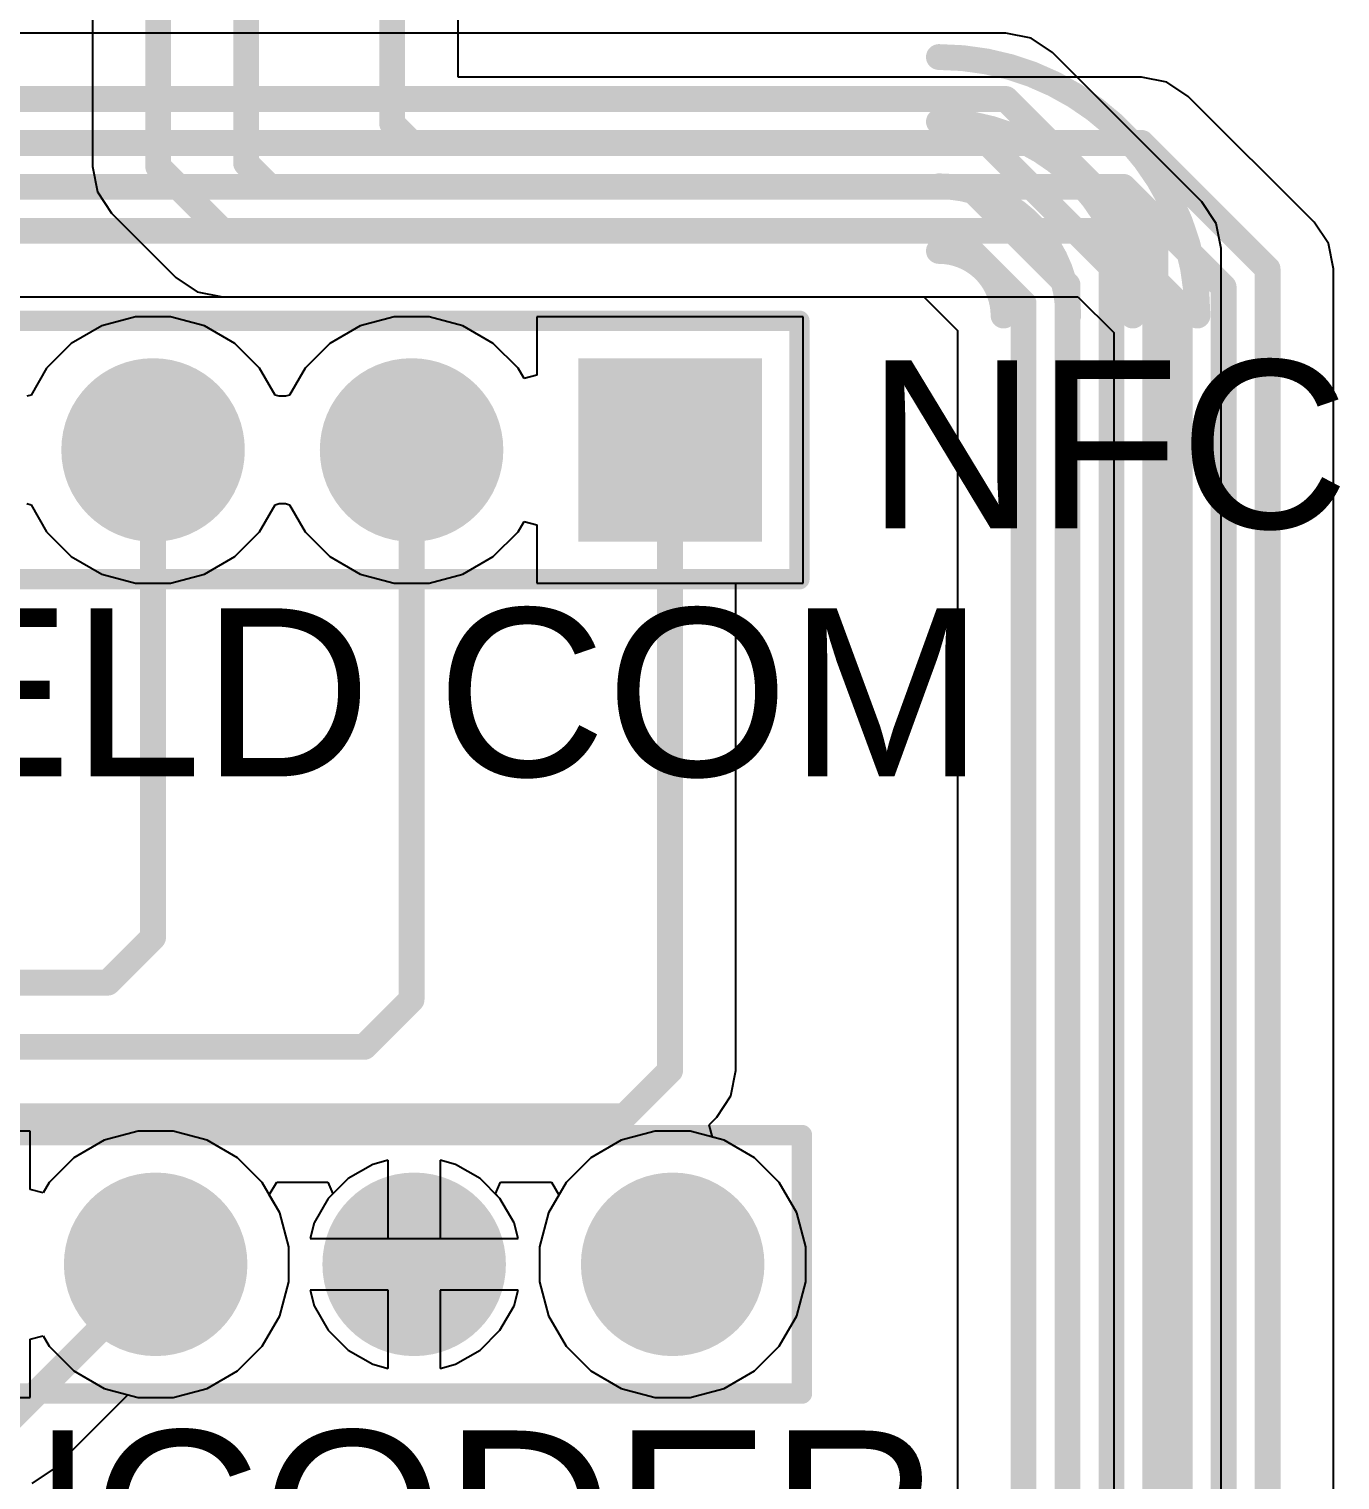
# Model space of a CAD drawing. Header units: millimetres. Extents: x 0 to 214, y 0 to 214.
# Drawn here: x 5.06 to 5.567, y 3.085 to 3.646 of the extents above; entities that cross this region are included whole.
import ezdxf

# ---------------------------------------------------------------- set-up
doc = ezdxf.new("R2010")
doc.units = ezdxf.units.MM
doc.header["$MEASUREMENT"] = 0
for name, color, linetype in [('BottomLayer', 5, 'Continuous'), ('BottomSolder', 6, 'Continuous'), ('MultiLayer', 9, 'Continuous'), ('PadHoleLayer', 156, 'Continuous'), ('TopLayer', 1, 'Continuous'), ('TopOverlay', 2, 'Continuous'), ('TopSolder', 216, 'Continuous')]:
    doc.layers.add(name, color=color, linetype=linetype)
doc.styles.add('Arial', font='', dxfattribs={"height": 0.2})
doc.styles.get('Arial').set_extended_font_data('Arial')

# ---------------------------------------------------------------- blocks, each defined once
blk = doc.blocks.new('HDR1X7_83')
at = {"layer": 'BottomLayer'}
blk.add_hatch(color=5, dxfattribs=at).paths.add_polyline_path([(-0.0315, 0.0315), (0.0315, 0.0315), (0.0315, -0.0315), (-0.0315, -0.0315)])
h = blk.add_hatch(color=5, dxfattribs=at)
edge = h.paths.add_edge_path()
edge.add_arc((0.1, 0), 0.0315, 0, 360)
h = blk.add_hatch(color=5, dxfattribs=at)
edge = h.paths.add_edge_path()
edge.add_arc((0.2, 0), 0.0315, 0, 360)
at = {"layer": 'BottomSolder'}
blk.add_hatch(color=6, dxfattribs=at).paths.add_polyline_path([(-0.0355, 0.0355), (0.0355, 0.0355), (0.0355, -0.0355), (-0.0355, -0.0355)])
h = blk.add_hatch(color=6, dxfattribs=at)
edge = h.paths.add_edge_path()
edge.add_arc((0.1, 0), 0.0355, 0, 360)
h = blk.add_hatch(color=6, dxfattribs=at)
edge = h.paths.add_edge_path()
edge.add_arc((0.2, 0), 0.0355, 0, 360)
at = {"layer": 'MultiLayer'}
blk.add_hatch(color=9, dxfattribs=at).paths.add_polyline_path([(-0.0315, 0.0315), (0.0315, 0.0315), (0.0315, -0.0315), (-0.0315, -0.0315)])
h = blk.add_hatch(color=9, dxfattribs=at)
edge = h.paths.add_edge_path()
edge.add_arc((0.1, 0), 0.0315, 0, 360)
h = blk.add_hatch(color=9, dxfattribs=at)
edge = h.paths.add_edge_path()
edge.add_arc((0.2, 0), 0.0315, 0, 360)
at = {"layer": 'PadHoleLayer'}
h = blk.add_hatch(color=156, dxfattribs=at)
edge = h.paths.add_edge_path()
edge.add_arc((0, 0), 0.01772, 0, 360)
h = blk.add_hatch(color=156, dxfattribs=at)
edge = h.paths.add_edge_path()
edge.add_arc((0.1, 0), 0.01772, 0, 360)
h = blk.add_hatch(color=156, dxfattribs=at)
edge = h.paths.add_edge_path()
edge.add_arc((0.2, 0), 0.01772, 0, 360)
at = {"layer": 'TopLayer'}
blk.add_hatch(color=1, dxfattribs=at).paths.add_polyline_path([(-0.0315, 0.0315), (0.0315, 0.0315), (0.0315, -0.0315), (-0.0315, -0.0315)])
h = blk.add_hatch(color=1, dxfattribs=at)
edge = h.paths.add_edge_path()
edge.add_arc((0.1, 0), 0.0315, 0, 360)
h = blk.add_hatch(color=1, dxfattribs=at)
edge = h.paths.add_edge_path()
edge.add_arc((0.2, 0), 0.0315, 0, 360)
at = {"layer": 'TopSolder'}
blk.add_hatch(color=216, dxfattribs=at).paths.add_polyline_path([(-0.0355, 0.0355), (0.0355, 0.0355), (0.0355, -0.0355), (-0.0355, -0.0355)])
h = blk.add_hatch(color=216, dxfattribs=at)
edge = h.paths.add_edge_path()
edge.add_arc((0.1, 0), 0.0355, 0, 360)
h = blk.add_hatch(color=216, dxfattribs=at)
edge = h.paths.add_edge_path()
edge.add_arc((0.2, 0), 0.0355, 0, 360)
at = {"layer": 'TopOverlay', "const_width": 0.00787}
for points in [[(0.65, 0.05), (-0.05, 0.05)], [(-0.05, 0.05), (-0.05, -0.05)], [(0.65, -0.05), (-0.05, -0.05)]]:
    blk.add_lwpolyline(points, dxfattribs=at)
at = {"layer": 'TopOverlay', "const_width": 0.00394}
for points in [[(-0.05197, 0.05, 1), (-0.04803, 0.05, 1)], [(-0.05197, 0.05, 1), (-0.04803, 0.05, 1)], [(-0.05197, -0.05, 1), (-0.04803, -0.05, 1)], [(-0.05197, -0.05, 1), (-0.04803, -0.05, 1)]]:
    blk.add_lwpolyline(points, format="xyb", close=True, dxfattribs=at)
blk = doc.blocks.new('HDR1X4__109')
at = {"layer": 'BottomLayer'}
blk.add_hatch(color=5, dxfattribs=at).paths.add_polyline_path([(-0.0315, 0.0315), (0.0315, 0.0315), (0.0315, -0.0315), (-0.0315, -0.0315)])
h = blk.add_hatch(color=5, dxfattribs=at)
edge = h.paths.add_edge_path()
edge.add_arc((0.1, 0), 0.0315, 0, 360)
h = blk.add_hatch(color=5, dxfattribs=at)
edge = h.paths.add_edge_path()
edge.add_arc((0.2, 0), 0.0315, 0, 360)
h = blk.add_hatch(color=5, dxfattribs=at)
edge = h.paths.add_edge_path()
edge.add_arc((0.3, 0), 0.0315, 0, 360)
at = {"layer": 'BottomSolder'}
blk.add_hatch(color=6, dxfattribs=at).paths.add_polyline_path([(-0.0355, 0.0355), (0.0355, 0.0355), (0.0355, -0.0355), (-0.0355, -0.0355)])
h = blk.add_hatch(color=6, dxfattribs=at)
edge = h.paths.add_edge_path()
edge.add_arc((0.1, 0), 0.0355, 0, 360)
h = blk.add_hatch(color=6, dxfattribs=at)
edge = h.paths.add_edge_path()
edge.add_arc((0.2, 0), 0.0355, 0, 360)
h = blk.add_hatch(color=6, dxfattribs=at)
edge = h.paths.add_edge_path()
edge.add_arc((0.3, 0), 0.0355, 0, 360)
at = {"layer": 'MultiLayer'}
blk.add_hatch(color=9, dxfattribs=at).paths.add_polyline_path([(-0.0315, 0.0315), (0.0315, 0.0315), (0.0315, -0.0315), (-0.0315, -0.0315)])
h = blk.add_hatch(color=9, dxfattribs=at)
edge = h.paths.add_edge_path()
edge.add_arc((0.1, 0), 0.0315, 0, 360)
h = blk.add_hatch(color=9, dxfattribs=at)
edge = h.paths.add_edge_path()
edge.add_arc((0.2, 0), 0.0315, 0, 360)
h = blk.add_hatch(color=9, dxfattribs=at)
edge = h.paths.add_edge_path()
edge.add_arc((0.3, 0), 0.0315, 0, 360)
at = {"layer": 'PadHoleLayer'}
h = blk.add_hatch(color=156, dxfattribs=at)
edge = h.paths.add_edge_path()
edge.add_arc((0, 0), 0.0187, 0, 360)
h = blk.add_hatch(color=156, dxfattribs=at)
edge = h.paths.add_edge_path()
edge.add_arc((0.1, 0), 0.0187, 0, 360)
h = blk.add_hatch(color=156, dxfattribs=at)
edge = h.paths.add_edge_path()
edge.add_arc((0.2, 0), 0.0187, 0, 360)
h = blk.add_hatch(color=156, dxfattribs=at)
edge = h.paths.add_edge_path()
edge.add_arc((0.3, 0), 0.0187, 0, 360)
at = {"layer": 'TopLayer'}
blk.add_hatch(color=1, dxfattribs=at).paths.add_polyline_path([(-0.0315, 0.0315), (0.0315, 0.0315), (0.0315, -0.0315), (-0.0315, -0.0315)])
h = blk.add_hatch(color=1, dxfattribs=at)
edge = h.paths.add_edge_path()
edge.add_arc((0.1, 0), 0.0315, 0, 360)
h = blk.add_hatch(color=1, dxfattribs=at)
edge = h.paths.add_edge_path()
edge.add_arc((0.2, 0), 0.0315, 0, 360)
h = blk.add_hatch(color=1, dxfattribs=at)
edge = h.paths.add_edge_path()
edge.add_arc((0.3, 0), 0.0315, 0, 360)
at = {"layer": 'TopSolder'}
blk.add_hatch(color=216, dxfattribs=at).paths.add_polyline_path([(-0.0355, 0.0355), (0.0355, 0.0355), (0.0355, -0.0355), (-0.0355, -0.0355)])
h = blk.add_hatch(color=216, dxfattribs=at)
edge = h.paths.add_edge_path()
edge.add_arc((0.1, 0), 0.0355, 0, 360)
h = blk.add_hatch(color=216, dxfattribs=at)
edge = h.paths.add_edge_path()
edge.add_arc((0.2, 0), 0.0355, 0, 360)
h = blk.add_hatch(color=216, dxfattribs=at)
edge = h.paths.add_edge_path()
edge.add_arc((0.3, 0), 0.0355, 0, 360)
at = {"layer": 'TopOverlay', "const_width": 0.00787}
for points in [[(-0.05, 0.05), (0.35, 0.05)], [(-0.05, -0.05), (-0.05, 0.05)], [(0.35, -0.05), (0.35, 0.05)], [(-0.05, -0.05), (0.35, -0.05)]]:
    blk.add_lwpolyline(points, dxfattribs=at)
at = {"layer": 'TopOverlay', "const_width": 0.00394}
for points in [[(-0.05197, 0.05, 1), (-0.04803, 0.05, 1)], [(-0.05197, 0.05, 1), (-0.04803, 0.05, 1)], [(0.34803, 0.05, 1), (0.35197, 0.05, 1)], [(0.34803, 0.05, 1), (0.35197, 0.05, 1)], [(-0.05197, -0.05, 1), (-0.04803, -0.05, 1)], [(-0.05197, -0.05, 1), (-0.04803, -0.05, 1)], [(0.34803, -0.05, 1), (0.35197, -0.05, 1)], [(0.34803, -0.05, 1), (0.35197, -0.05, 1)]]:
    blk.add_lwpolyline(points, format="xyb", close=True, dxfattribs=at)

msp = doc.modelspace()

# ---------------------------------------------------------------- linework, layer by layer
at = {"layer": 'BottomLayer'}
for p, q in [((5.43774, 3.6443), (4.89276, 3.6443)), ((5.44749, 3.64236), (5.43774, 3.6443)), ((5.45576, 3.63683), (5.44749, 3.64236)), ((5.51362, 3.57897), (5.45576, 3.63683)), ((5.51915, 3.5707), (5.51362, 3.57897)), ((5.52109, 3.56095), (5.51915, 3.5707)), ((5.52109, 2.42172), (5.52109, 3.56095)), ((4.57471, 3.54232), (5.40605, 3.54232)), ((5.40605, 3.54232), (5.41911, 3.52926)), ((5.08799, 3.53102), (5.07625, 3.52424)), ((5.10109, 3.53453), (5.08799, 3.53102)), ((5.11465, 3.53453), (5.10109, 3.53453)), ((5.12774, 3.53102), (5.11465, 3.53453)), ((5.13949, 3.52424), (5.12774, 3.53102)), ((5.18799, 3.53102), (5.17625, 3.52424)), ((5.20109, 3.53453), (5.18799, 3.53102)), ((5.21465, 3.53453), (5.20109, 3.53453)), ((5.22774, 3.53102), (5.21465, 3.53453)), ((5.23949, 3.52424), (5.22774, 3.53102)), ((5.35936, 3.53453), (5.25637, 3.53453)), ((5.25637, 3.53453), (5.25637, 3.51202)), ((5.35936, 3.43154), (5.35936, 3.53453)), ((5.41911, 3.52926), (5.41911, 3.11479)), ((5.07625, 3.52424), (5.06666, 3.51465)), ((5.14907, 3.51465), (5.13949, 3.52424)), ((5.17625, 3.52424), (5.16666, 3.51465)), ((5.24907, 3.51465), (5.23949, 3.52424)), ((5.06666, 3.51465), (5.06065, 3.50425)), ((5.15508, 3.50425), (5.14907, 3.51465)), ((5.16666, 3.51465), (5.16065, 3.50425)), ((5.25137, 3.51068), (5.24907, 3.51465)), ((5.25637, 3.51202), (5.25137, 3.51068)), ((5.06065, 3.50425), (5.05906, 3.5038)), ((5.15668, 3.5038), (5.15508, 3.50425)), ((5.15906, 3.5038), (5.15668, 3.5038)), ((5.16065, 3.50425), (5.15906, 3.5038)), ((5.33336, 3.24298), (5.33336, 3.43154)), ((5.33336, 3.43154), (5.35936, 3.43154)), ((5.33142, 3.23323), (5.33336, 3.24298)), ((5.32589, 3.22496), (5.33142, 3.23323)), ((5.32298, 3.22205), (5.32589, 3.22496)), ((5.32428, 3.21722), (5.32298, 3.22205)), ((5.32874, 3.21602), (5.32428, 3.21722)), ((5.34049, 3.20924), (5.32874, 3.21602)), ((5.35007, 3.19965), (5.34049, 3.20924)), ((5.15284, 3.19486), (5.15573, 3.19986)), ((5.15573, 3.19986), (5.17547, 3.19986)), ((5.17547, 3.19986), (5.17739, 3.19524)), ((5.24035, 3.19524), (5.24226, 3.19986)), ((5.24226, 3.19986), (5.262, 3.19986)), ((5.262, 3.19986), (5.26489, 3.19486)), ((5.35685, 3.18791), (5.35007, 3.19965)), ((5.15685, 3.18791), (5.15284, 3.19486)), ((5.17739, 3.19524), (5.17566, 3.19351)), ((5.24207, 3.19351), (5.24035, 3.19524)), ((5.26489, 3.19486), (5.26088, 3.18791)), ((5.17566, 3.19351), (5.1702, 3.18405)), ((5.24754, 3.18405), (5.24207, 3.19351)), ((5.16036, 3.17481), (5.15685, 3.18791)), ((5.1702, 3.18405), (5.16859, 3.17803)), ((5.24915, 3.17803), (5.24754, 3.18405)), ((5.26088, 3.18791), (5.25737, 3.17481)), ((5.36036, 3.17481), (5.35685, 3.18791)), ((5.16859, 3.17803), (5.24915, 3.17803)), ((5.16036, 3.16125), (5.16036, 3.17481)), ((5.25737, 3.17481), (5.25737, 3.16125)), ((5.36036, 3.16125), (5.36036, 3.17481)), ((5.15685, 3.14816), (5.16036, 3.16125)), ((5.25737, 3.16125), (5.26088, 3.14816)), ((5.35685, 3.14816), (5.36036, 3.16125)), ((5.19887, 3.15803), (5.16859, 3.15803)), ((5.16859, 3.15803), (5.1702, 3.15202)), ((5.19887, 3.12775), (5.19887, 3.15803)), ((5.24915, 3.15803), (5.21887, 3.15803)), ((5.21887, 3.15803), (5.21887, 3.12775)), ((5.24754, 3.15202), (5.24915, 3.15803)), ((5.1702, 3.15202), (5.17566, 3.14256)), ((5.24207, 3.14256), (5.24754, 3.15202)), ((5.15007, 3.13642), (5.15685, 3.14816)), ((5.26088, 3.14816), (5.26766, 3.13642)), ((5.35007, 3.13642), (5.35685, 3.14816)), ((5.17566, 3.14256), (5.18339, 3.13483)), ((5.23435, 3.13483), (5.24207, 3.14256)), ((5.14049, 3.12683), (5.15007, 3.13642)), ((5.18339, 3.13483), (5.19285, 3.12937)), ((5.22488, 3.12937), (5.23435, 3.13483)), ((5.26766, 3.13642), (5.27725, 3.12683)), ((5.34049, 3.12683), (5.35007, 3.13642)), ((5.12874, 3.12005), (5.14049, 3.12683)), ((5.19285, 3.12937), (5.19887, 3.12775)), ((5.21887, 3.12775), (5.22488, 3.12937)), ((5.27725, 3.12683), (5.28899, 3.12005)), ((5.32874, 3.12005), (5.34049, 3.12683)), ((5.06935, 3.0888), (5.09815, 3.11759)), ((5.09815, 3.11759), (5.10209, 3.11654)), ((5.10209, 3.11654), (5.11565, 3.11654)), ((5.11565, 3.11654), (5.12874, 3.12005)), ((5.28899, 3.12005), (5.30209, 3.11654)), ((5.30209, 3.11654), (5.31565, 3.11654)), ((5.31565, 3.11654), (5.32874, 3.12005)), ((5.41911, 3.11479), (5.41911, 2.78833)), ((5.06108, 3.08327), (5.06935, 3.0888))]:
    msp.add_line(p, q, dxfattribs=at)
at = {"layer": 'BottomLayer', "const_width": 0.01}
for points in [[(4.90828, 3.61881), (5.43774, 3.61881)], [(5.43774, 3.61881), (5.4956, 3.56095)], [(4.33061, 3.60181), (5.4307, 3.60181)], [(5.4307, 3.60181), (5.4786, 3.55391)], [(4.32357, 3.58481), (5.42365, 3.58481)], [(5.42365, 3.58481), (5.4616, 3.54686)], [(4.31653, 3.56781), (5.41661, 3.56781)], [(5.41661, 3.56781), (5.4446, 3.53982)], [(5.4956, 2.42172), (5.4956, 3.56095)], [(5.4786, 2.42876), (5.4786, 3.55391)], [(5.4616, 2.4358), (5.4616, 3.54686)], [(5.4446, 3.11479), (5.4446, 3.53982)], [(5.10787, 3.2945), (5.10787, 3.48303)], [(5.20787, 3.27044), (5.20787, 3.48303)], [(5.30787, 3.24298), (5.30787, 3.48303)], [(5.09037, 3.277), (5.10787, 3.2945)], [(3.96704, 3.277), (5.09037, 3.277)], [(5.18959, 3.25216), (5.20787, 3.27044)], [(3.98781, 3.25216), (5.18959, 3.25216)], [(5.29023, 3.22535), (5.30787, 3.24298)], [(4.082, 3.22535), (5.29023, 3.22535)], [(5.10887, 3.16436), (5.10887, 3.16803)], [(5.05133, 3.10682), (5.10887, 3.16436)], [(5.4446, 2.44284), (5.4446, 3.11479)]]:
    msp.add_lwpolyline(points, dxfattribs=at)
at = {"layer": 'BottomLayer', "const_width": 0.005}
for points in [[(5.43524, 3.61881, 1), (5.44024, 3.61881, 1)], [(5.43524, 3.61881, 1), (5.44024, 3.61881, 1)], [(5.4282, 3.60181, 1), (5.4332, 3.60181, 1)], [(5.4282, 3.60181, 1), (5.4332, 3.60181, 1)], [(5.42115, 3.58481, 1), (5.42615, 3.58481, 1)], [(5.42115, 3.58481, 1), (5.42615, 3.58481, 1)], [(5.41411, 3.56781, 1), (5.41911, 3.56781, 1)], [(5.41411, 3.56781, 1), (5.41911, 3.56781, 1)], [(5.4931, 3.56095, 1), (5.4981, 3.56095, 1)], [(5.4931, 3.56095, 1), (5.4981, 3.56095, 1)], [(5.4761, 3.55391, 1), (5.4811, 3.55391, 1)], [(5.4761, 3.55391, 1), (5.4811, 3.55391, 1)], [(5.4591, 3.54686, 1), (5.4641, 3.54686, 1)], [(5.4591, 3.54686, 1), (5.4641, 3.54686, 1)], [(5.4421, 3.53982, 1), (5.4471, 3.53982, 1)], [(5.4421, 3.53982, 1), (5.4471, 3.53982, 1)], [(5.10537, 3.48303, 1), (5.11037, 3.48303, 1)], [(5.20537, 3.48303, 1), (5.21037, 3.48303, 1)], [(5.30537, 3.48303, 1), (5.31037, 3.48303, 1)], [(5.10537, 3.2945, 1), (5.11037, 3.2945, 1)], [(5.10537, 3.2945, 1), (5.11037, 3.2945, 1)], [(5.08787, 3.277, 1), (5.09287, 3.277, 1)], [(5.08787, 3.277, 1), (5.09287, 3.277, 1)], [(5.20537, 3.27044, 1), (5.21037, 3.27044, 1)], [(5.20537, 3.27044, 1), (5.21037, 3.27044, 1)], [(5.18709, 3.25216, 1), (5.19209, 3.25216, 1)], [(5.18709, 3.25216, 1), (5.19209, 3.25216, 1)], [(5.30537, 3.24298, 1), (5.31037, 3.24298, 1)], [(5.30537, 3.24298, 1), (5.31037, 3.24298, 1)], [(5.28773, 3.22535, 1), (5.29273, 3.22535, 1)], [(5.28773, 3.22535, 1), (5.29273, 3.22535, 1)], [(5.10637, 3.16803, 1), (5.11137, 3.16803, 1)], [(5.10637, 3.16436, 1), (5.11137, 3.16436, 1)], [(5.10637, 3.16436, 1), (5.11137, 3.16436, 1)], [(5.4421, 3.11479, 1), (5.4471, 3.11479, 1)], [(5.4421, 3.11479, 1), (5.4471, 3.11479, 1)]]:
    msp.add_lwpolyline(points, format="xyb", close=True, dxfattribs=at)
at = {"layer": 'TopLayer'}
for p, q in [((5.08438, 3.85337), (5.08438, 3.59263)), ((5.22586, 3.6273), (5.22586, 3.66064)), ((5.49027, 3.6273), (5.22586, 3.6273)), ((5.50003, 3.62536), (5.49027, 3.6273)), ((5.5083, 3.61983), (5.50003, 3.62536)), ((5.55702, 3.57111), (5.5083, 3.61983)), ((5.08438, 3.59263), (5.08632, 3.58288)), ((5.08632, 3.58288), (5.09184, 3.57461)), ((5.09184, 3.57461), (5.11667, 3.54978)), ((5.56255, 3.56284), (5.55702, 3.57111)), ((5.56449, 3.55308), (5.56255, 3.56284)), ((5.56449, 2.95552), (5.56449, 3.55308)), ((5.11667, 3.54978), (5.12494, 3.54426)), ((5.12494, 3.54426), (5.13469, 3.54232)), ((5.13469, 3.54232), (5.46563, 3.54232)), ((5.46563, 3.54232), (5.47951, 3.52844)), ((5.08799, 3.53102), (5.07625, 3.52424)), ((5.10109, 3.53453), (5.08799, 3.53102)), ((5.11465, 3.53453), (5.10109, 3.53453)), ((5.12774, 3.53102), (5.11465, 3.53453)), ((5.13949, 3.52424), (5.12774, 3.53102)), ((5.18799, 3.53102), (5.17625, 3.52424)), ((5.20109, 3.53453), (5.18799, 3.53102)), ((5.21465, 3.53453), (5.20109, 3.53453)), ((5.22774, 3.53102), (5.21465, 3.53453)), ((5.23949, 3.52424), (5.22774, 3.53102)), ((5.35936, 3.53453), (5.25637, 3.53453)), ((5.25637, 3.53453), (5.25637, 3.51202)), ((5.35936, 3.43154), (5.35936, 3.53453)), ((5.47951, 3.52844), (5.47951, 2.98016)), ((5.07625, 3.52424), (5.06666, 3.51465)), ((5.14907, 3.51465), (5.13949, 3.52424)), ((5.17625, 3.52424), (5.16666, 3.51465)), ((5.24907, 3.51465), (5.23949, 3.52424)), ((5.06666, 3.51465), (5.06065, 3.50425)), ((5.15508, 3.50425), (5.14907, 3.51465)), ((5.16666, 3.51465), (5.16065, 3.50425)), ((5.25137, 3.51068), (5.24907, 3.51465)), ((5.25637, 3.51202), (5.25137, 3.51068)), ((5.06065, 3.50425), (5.05906, 3.5038)), ((5.15668, 3.5038), (5.15508, 3.50425)), ((5.15906, 3.5038), (5.15668, 3.5038)), ((5.16065, 3.50425), (5.15906, 3.5038)), ((5.05906, 3.46227), (5.06065, 3.46182)), ((5.06065, 3.46182), (5.06666, 3.45142)), ((5.14907, 3.45142), (5.15508, 3.46182)), ((5.15508, 3.46182), (5.15668, 3.46227)), ((5.15668, 3.46227), (5.15906, 3.46227)), ((5.15906, 3.46227), (5.16065, 3.46182)), ((5.16065, 3.46182), (5.16666, 3.45142)), ((5.24907, 3.45142), (5.25137, 3.45539)), ((5.25137, 3.45539), (5.25637, 3.45405)), ((5.25637, 3.45405), (5.25637, 3.43154)), ((5.06666, 3.45142), (5.07625, 3.44183)), ((5.13949, 3.44183), (5.14907, 3.45142)), ((5.16666, 3.45142), (5.17625, 3.44183)), ((5.23949, 3.44183), (5.24907, 3.45142)), ((5.07625, 3.44183), (5.08799, 3.43505)), ((5.12774, 3.43505), (5.13949, 3.44183)), ((5.17625, 3.44183), (5.18799, 3.43505)), ((5.22774, 3.43505), (5.23949, 3.44183)), ((5.08799, 3.43505), (5.10109, 3.43154)), ((5.11465, 3.43154), (5.12774, 3.43505)), ((5.18799, 3.43505), (5.20109, 3.43154)), ((5.21465, 3.43154), (5.22774, 3.43505)), ((5.10109, 3.43154), (5.11465, 3.43154)), ((5.20109, 3.43154), (5.21465, 3.43154)), ((5.25637, 3.43154), (5.35936, 3.43154)), ((5.06036, 3.21953), (4.96162, 3.21953)), ((5.06036, 3.19702), (5.06036, 3.21953)), ((5.08899, 3.21602), (5.07725, 3.20924)), ((5.10209, 3.21953), (5.08899, 3.21602)), ((5.11565, 3.21953), (5.10209, 3.21953)), ((5.12874, 3.21602), (5.11565, 3.21953)), ((5.14049, 3.20924), (5.12874, 3.21602)), ((5.28899, 3.21602), (5.27725, 3.20924)), ((5.30209, 3.21953), (5.28899, 3.21602)), ((5.31565, 3.21953), (5.30209, 3.21953)), ((5.32874, 3.21602), (5.31565, 3.21953)), ((5.34049, 3.20924), (5.32874, 3.21602)), ((5.07725, 3.20924), (5.06766, 3.19965)), ((5.15007, 3.19965), (5.14049, 3.20924)), ((5.19285, 3.2067), (5.18339, 3.20124)), ((5.19887, 3.20831), (5.19285, 3.2067)), ((5.19887, 3.17803), (5.19887, 3.20831)), ((5.22488, 3.2067), (5.21887, 3.20831)), ((5.21887, 3.20831), (5.21887, 3.17803)), ((5.23435, 3.20124), (5.22488, 3.2067)), ((5.27725, 3.20924), (5.26766, 3.19965)), ((5.35007, 3.19965), (5.34049, 3.20924)), ((5.06766, 3.19965), (5.06536, 3.19568)), ((5.15685, 3.18791), (5.15007, 3.19965)), ((5.18339, 3.20124), (5.17566, 3.19351)), ((5.24207, 3.19351), (5.23435, 3.20124)), ((5.26766, 3.19965), (5.26088, 3.18791)), ((5.35685, 3.18791), (5.35007, 3.19965)), ((5.06536, 3.19568), (5.06036, 3.19702)), ((5.17566, 3.19351), (5.1702, 3.18405)), ((5.24754, 3.18405), (5.24207, 3.19351)), ((5.16036, 3.17481), (5.15685, 3.18791)), ((5.1702, 3.18405), (5.16859, 3.17803)), ((5.24915, 3.17803), (5.24754, 3.18405)), ((5.26088, 3.18791), (5.25737, 3.17481)), ((5.36036, 3.17481), (5.35685, 3.18791)), ((5.16859, 3.17803), (5.19887, 3.17803)), ((5.21887, 3.17803), (5.24915, 3.17803)), ((5.16036, 3.16125), (5.16036, 3.17481)), ((5.25737, 3.17481), (5.25737, 3.16125)), ((5.36036, 3.16125), (5.36036, 3.17481)), ((5.15685, 3.14816), (5.16036, 3.16125)), ((5.25737, 3.16125), (5.26088, 3.14816)), ((5.35685, 3.14816), (5.36036, 3.16125)), ((5.19887, 3.15803), (5.16859, 3.15803)), ((5.16859, 3.15803), (5.1702, 3.15202)), ((5.19887, 3.12775), (5.19887, 3.15803)), ((5.24915, 3.15803), (5.21887, 3.15803)), ((5.21887, 3.15803), (5.21887, 3.12775)), ((5.24754, 3.15202), (5.24915, 3.15803)), ((5.1702, 3.15202), (5.17566, 3.14256)), ((5.24207, 3.14256), (5.24754, 3.15202)), ((5.15007, 3.13642), (5.15685, 3.14816)), ((5.26088, 3.14816), (5.26766, 3.13642)), ((5.35007, 3.13642), (5.35685, 3.14816)), ((5.06036, 3.13905), (5.06536, 3.14039)), ((5.06036, 3.11654), (5.06036, 3.13905)), ((5.06536, 3.14039), (5.06766, 3.13642)), ((5.17566, 3.14256), (5.18339, 3.13483)), ((5.23435, 3.13483), (5.24207, 3.14256)), ((5.06766, 3.13642), (5.07725, 3.12683)), ((5.14049, 3.12683), (5.15007, 3.13642)), ((5.18339, 3.13483), (5.19285, 3.12937)), ((5.22488, 3.12937), (5.23435, 3.13483)), ((5.26766, 3.13642), (5.27725, 3.12683)), ((5.34049, 3.12683), (5.35007, 3.13642)), ((5.07725, 3.12683), (5.08899, 3.12005)), ((5.12874, 3.12005), (5.14049, 3.12683)), ((5.19285, 3.12937), (5.19887, 3.12775)), ((5.21887, 3.12775), (5.22488, 3.12937)), ((5.27725, 3.12683), (5.28899, 3.12005)), ((5.32874, 3.12005), (5.34049, 3.12683)), ((4.96162, 3.11654), (5.06036, 3.11654)), ((5.08899, 3.12005), (5.10209, 3.11654)), ((5.10209, 3.11654), (5.11565, 3.11654)), ((5.11565, 3.11654), (5.12874, 3.12005)), ((5.28899, 3.12005), (5.30209, 3.11654)), ((5.30209, 3.11654), (5.31565, 3.11654)), ((5.31565, 3.11654), (5.32874, 3.12005))]:
    msp.add_line(p, q, dxfattribs=at)
at = {"layer": 'TopLayer', "const_width": 0.01}
for points in [[(5.10987, 3.59263), (5.10987, 3.88703)], [(5.14387, 3.59395), (5.14387, 3.78503)], [(5.20037, 3.60931), (5.20037, 3.69453)], [(5.20037, 3.60931), (5.20787, 3.60181)], [(5.20787, 3.60181), (5.49027, 3.60181)], [(5.49027, 3.60181), (5.539, 3.55308)], [(5.14387, 3.59395), (5.153, 3.58481)], [(5.10987, 3.59263), (5.13469, 3.56781)], [(5.153, 3.58481), (5.48323, 3.58481)], [(5.48323, 3.58481), (5.522, 3.54604)], [(5.13469, 3.56781), (5.47619, 3.56781)], [(5.47619, 3.56781), (5.505, 3.539)], [(5.539, 2.95552), (5.539, 3.55308)], [(5.522, 2.96256), (5.522, 3.54604)], [(5.505, 2.9696), (5.505, 3.539)]]:
    msp.add_lwpolyline(points, dxfattribs=at)
at = {"layer": 'TopLayer', "const_width": 0.005}
for points in [[(5.19787, 3.60931, 1), (5.20287, 3.60931, 1)], [(5.19787, 3.60931, 1), (5.20287, 3.60931, 1)], [(5.20537, 3.60181, 1), (5.21037, 3.60181, 1)], [(5.20537, 3.60181, 1), (5.21037, 3.60181, 1)], [(5.48778, 3.60181, 1), (5.49277, 3.60181, 1)], [(5.48778, 3.60181, 1), (5.49277, 3.60181, 1)], [(5.14137, 3.59395, 1), (5.14637, 3.59395, 1)], [(5.14137, 3.59395, 1), (5.14637, 3.59395, 1)], [(5.10737, 3.59263, 1), (5.11237, 3.59263, 1)], [(5.10737, 3.59263, 1), (5.11237, 3.59263, 1)], [(5.1505, 3.58481, 1), (5.1555, 3.58481, 1)], [(5.1505, 3.58481, 1), (5.1555, 3.58481, 1)], [(5.48073, 3.58481, 1), (5.48573, 3.58481, 1)], [(5.48073, 3.58481, 1), (5.48573, 3.58481, 1)], [(5.13219, 3.56781, 1), (5.13719, 3.56781, 1)], [(5.13219, 3.56781, 1), (5.13719, 3.56781, 1)], [(5.47369, 3.56781, 1), (5.47869, 3.56781, 1)], [(5.47369, 3.56781, 1), (5.47869, 3.56781, 1)], [(5.5365, 3.55308, 1), (5.5415, 3.55308, 1)], [(5.5365, 3.55308, 1), (5.5415, 3.55308, 1)], [(5.5195, 3.54604, 1), (5.5245, 3.54604, 1)], [(5.5195, 3.54604, 1), (5.5245, 3.54604, 1)], [(5.5025, 3.539, 1), (5.5075, 3.539, 1)], [(5.5025, 3.539, 1), (5.5075, 3.539, 1)]]:
    msp.add_lwpolyline(points, format="xyb", close=True, dxfattribs=at)
at = {"layer": 'TopOverlay', "const_width": 0.01}
for points in [[(5.41187, 3.63503, -0.414214), (5.51187, 3.53503)], [(5.41187, 3.61003, -0.414214), (5.48687, 3.53503)], [(5.41187, 3.58503, -0.414214), (5.46187, 3.53503)], [(5.41187, 3.56003, -0.414214), (5.43687, 3.53503)]]:
    msp.add_lwpolyline(points, format="xyb", dxfattribs=at)
at = {"layer": 'TopOverlay', "const_width": 0.005}
for points in [[(5.40937, 3.63503, 1), (5.41437, 3.63503, 1)], [(5.40937, 3.61003, 1), (5.41437, 3.61003, 1)], [(5.40937, 3.58503, 1), (5.41437, 3.58503, 1)], [(5.40937, 3.56003, 1), (5.41437, 3.56003, 1)], [(5.43437, 3.53503, 1), (5.43937, 3.53503, 1)], [(5.45937, 3.53503, 1), (5.46437, 3.53503, 1)], [(5.48437, 3.53503, 1), (5.48937, 3.53503, 1)], [(5.50937, 3.53503, 1), (5.51437, 3.53503, 1)]]:
    msp.add_lwpolyline(points, format="xyb", close=True, dxfattribs=at)

# ---------------------------------------------------------------- block references
at = {"rotation": 180}
msp.add_blockref('HDR1X7_83', (5.30787, 3.48303), dxfattribs=at)
msp.add_blockref('HDR1X4__109', (5.00887, 3.16803))

# ---------------------------------------------------------------- texts
at = {"layer": 'TopOverlay', "style": 'Arial'}
for s, p in [('NFC', (5.38387, 3.45273)), ('NEAR FIELD COM', (4.65753, 3.3568)), ('ENCODER', (4.95798, 3.03876))]:
    msp.add_text(s, height=0.065, rotation=360, dxfattribs=at).set_placement(p)

doc.saveas('drawing.dxf')
